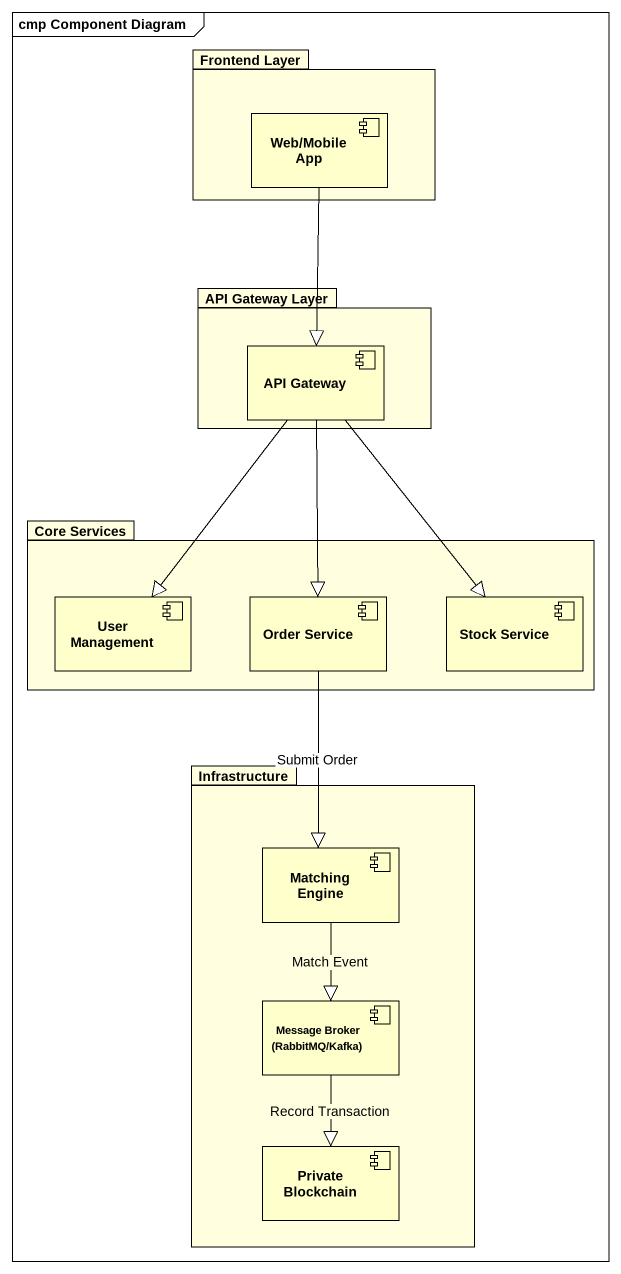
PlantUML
@startuml
mainframe cmp Component Diagram
package "Frontend Layer" as Frontend_Layer #FFFFE0 {
  component "Web/Mobile App" as Web_Mobile_App
}
package "API Gateway Layer" as API_Gateway_Layer #FFFFE0 {
  component "API Gateway" as API_Gateway
}
package "Core Services" as Core_Services #FFFFE0 {
  component "User Management" as User_Management
  component "Order Service" as Order_Service
  component "Stock Service" as Stock_Service
}
package Infrastructure #FFFFE0 {
  component "Matching Engine" as Matching_Engine
  component "Message Broker (RabbitMQ/Kafka)" as Message_Broker_RabbitMQ
  component "Private Blockchain" as Private_Blockchain
}
Web_Mobile_App --|> API_Gateway
API_Gateway --|> User_Management
API_Gateway --|> Order_Service
API_Gateway --|> Stock_Service
Order_Service --|> Matching_Engine : Submit Order
Matching_Engine --|> Message_Broker_RabbitMQ : Match Event
Message_Broker_RabbitMQ --|> Private_Blockchain : Record Transaction
@enduml
